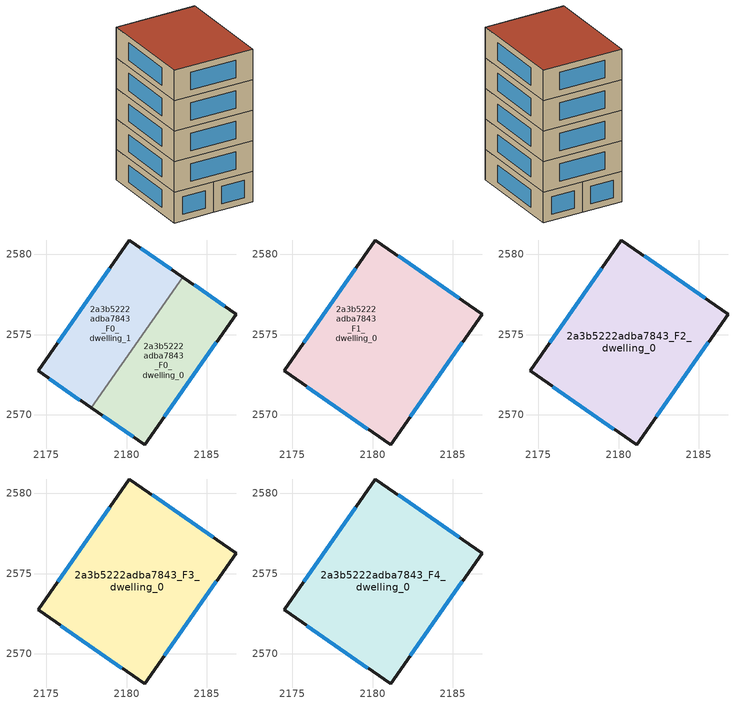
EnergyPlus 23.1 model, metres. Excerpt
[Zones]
2a3b5222adba7843_F0_dwelling_0
 floor ground (EU_floor_Construction): 2186.81,2576.29 2181.13,2568.14 2177.8,2570.44 2183.49,2578.59 z0
 wall outside (EU_wall_Construction): 2177.8,2570.44 2181.13,2568.14 2186.81,2576.29 2183.49,2578.59 z0:3
 wall to 2a3b5222adba7843_F0_dwelling_1 (EU_wall_Construction): 2183.49,2578.59 2177.8,2570.44 z0:3
 window (EU_Window_Construction): 2186.1,2576.78 2184.2,2578.1 / 2182.35,2569.88 2185.6,2574.54 / 2178.52,2569.95 2180.42,2568.63 z0.64:2.36
2a3b5222adba7843_F0_dwelling_1
 floor ground (EU_floor_Construction): 2183.49,2578.59 2177.8,2570.44 2174.48,2572.74 2180.16,2580.89 z0
 wall outside (EU_wall_Construction): 2183.49,2578.59 2180.16,2580.89 2174.48,2572.74 2177.8,2570.44 z0:3
 window (EU_Window_Construction): 2175.19,2572.25 2177.09,2570.93 / 2178.95,2579.15 2175.7,2574.49 / 2182.78,2579.08 2180.88,2580.4 z0.64:2.36
2a3b5222adba7843_F1_dwelling_0
 floor to 2a3b5222adba7843_F0_dwelling_0 (EU_floor_Construction): 2186.81,2576.29 2181.13,2568.14 2177.8,2570.44 2183.49,2578.59 z3
 floor to 2a3b5222adba7843_F0_dwelling_1 (EU_floor_Construction): 2183.49,2578.59 2177.8,2570.44 2174.48,2572.74 2180.16,2580.89 z3
 wall outside (EU_wall_Construction): 2174.48,2572.74 2181.13,2568.14 2186.81,2576.29 2180.16,2580.89 2174.48,2572.74 z3:6
 window (EU_Window_Construction): 2175.9,2571.76 2179.7,2569.12 / 2178.95,2579.15 2175.7,2574.49 / 2185.39,2577.27 2181.59,2579.91 / 2182.35,2569.88 2185.6,2574.54 z3.64:5.36
2a3b5222adba7843_F2_dwelling_0
 floor to 2a3b5222adba7843_F1_dwelling_0 (EU_floor_Construction): 2186.81,2576.29 2181.13,2568.14 2174.48,2572.74 2180.16,2580.89 z6
 wall outside (EU_wall_Construction): 2174.48,2572.74 2181.13,2568.14 2186.81,2576.29 2180.16,2580.89 2174.48,2572.74 z6:9
 window (EU_Window_Construction): 2175.9,2571.76 2179.7,2569.12 / 2178.95,2579.15 2175.7,2574.49 / 2185.39,2577.27 2181.59,2579.91 / 2182.35,2569.88 2185.6,2574.54 z6.64:8.36
2a3b5222adba7843_F3_dwelling_0
 floor to 2a3b5222adba7843_F2_dwelling_0 (EU_floor_Construction): 2186.81,2576.29 2181.13,2568.14 2174.48,2572.74 2180.16,2580.89 z9
 wall outside (EU_wall_Construction): 2174.48,2572.74 2181.13,2568.14 2186.81,2576.29 2180.16,2580.89 2174.48,2572.74 z9:12
 window (EU_Window_Construction): 2175.9,2571.76 2179.7,2569.12 / 2178.95,2579.15 2175.7,2574.49 / 2185.39,2577.27 2181.59,2579.91 / 2182.35,2569.88 2185.6,2574.54 z9.64:11.36
2a3b5222adba7843_F4_dwelling_0
 floor to 2a3b5222adba7843_F3_dwelling_0 (EU_floor_Construction): 2186.81,2576.29 2181.13,2568.14 2174.48,2572.74 2180.16,2580.89 z12
 wall outside (EU_wall_Construction): 2174.48,2572.74 2181.13,2568.14 2186.81,2576.29 2180.16,2580.89 2174.48,2572.74 z12:15
 window (EU_Window_Construction): 2175.9,2571.76 2179.7,2569.12 / 2178.95,2579.15 2175.7,2574.49 / 2185.39,2577.27 2181.59,2579.91 / 2182.35,2569.88 2185.6,2574.54 z12.64:14.36
 roof outside (EU_roof_Construction): 2181.13,2568.14 2186.81,2576.29 2180.16,2580.89 2174.48,2572.74 z15
[Building]
EU S2 Campaign: North Axis=0; Terrain=City; Solar Distribution=FullExterior
[Site:Location]
Yerevan-Zvartnots.Intl.AP: Latitude=40.15; Longitude=44.383; Time Zone=4; Elevation=854
[SizingPeriod:WeatherFileDays]
AnnualSizingPeriod: Begin Month=1; Begin Day of Month=1; End Month=12; End Day of Month=31; Day of Week for Start Day=Monday; Use Weather File Daylight Saving Period=No; Use Weather File Rain and Snow Indicators=No
[MATERIAL]
EU_InternalMass_Material: Roughness=MediumRough; Thickness=0.1; Conductivity=1; Density=1800; Specific Heat=900; Thermal Absorptance=0.9; Solar Absorptance=0.7; Visible Absorptance=0.7
[MATERIAL:NOMASS] Roughness=MediumRough; Thermal Absorptance=0.9; Solar Absorptance=0.7; Visible Absorptance=0.7
Name | Thermal Resistance
EU_wall_NoMass | 1.05043
EU_roof_NoMass | 1.45357
EU_floor_NoMass | 0.478065
[WINDOWMATERIAL:SIMPLEGLAZINGSYSTEM]
EU_Window_SimpleGlazing: UFactor=2.5566; Solar Heat Gain Coefficient=0.75; Visible Transmittance=0.75
[CONSTRUCTION]
EU_wall_Construction: EU_wall_NoMass
EU_roof_Construction: EU_roof_NoMass
EU_floor_Construction: EU_floor_NoMass
EU_Window_Construction: EU_Window_SimpleGlazing
EU_InternalMass_Construction: EU_InternalMass_Material
[ZONE] Type=1; Multiplier=1; Ceiling Height=autocalculate; Floor Area=autocalculate; Part of Total Floor Area=Yes
Name | Volume
2a3b5222adba7843_F0_dwelling_0; 2a3b5222adba7843_F0_dwelling_1 | 120.602
2a3b5222adba7843_F1_dwelling_0 | 241.206
2a3b5222adba7843_F2_dwelling_0; 2a3b5222adba7843_F3_dwelling_0; 2a3b5222adba7843_F4_dwelling_0 | 241.212
[INTERNALMASS] Construction=EU_InternalMass_Construction
Name | Zone or ZoneList | Surface Area
2a3b5222adba7843_F0_dwelling_0_EU_InternalMass | 2a3b5222adba7843_F0_dwelling_0 | 40.2009
2a3b5222adba7843_F0_dwelling_1_EU_InternalMass | 2a3b5222adba7843_F0_dwelling_1 | 40.2009
2a3b5222adba7843_F1_dwelling_0_EU_InternalMass | 2a3b5222adba7843_F1_dwelling_0 | 80.4041
2a3b5222adba7843_F2_dwelling_0_EU_InternalMass | 2a3b5222adba7843_F2_dwelling_0 | 80.4041
2a3b5222adba7843_F3_dwelling_0_EU_InternalMass | 2a3b5222adba7843_F3_dwelling_0 | 80.4041
2a3b5222adba7843_F4_dwelling_0_EU_InternalMass | 2a3b5222adba7843_F4_dwelling_0 | 80.4041
[OTHEREQUIPMENT] Fuel Type=Electricity; Design Level Calculation Method=Watts/Area; Power per Zone Floor Area=1; Fraction Latent=0; Fraction Radiant=0; Fraction Lost=0; Carbon Dioxide Generation Rate=0; EndUse Subcategory=EU_Step8_InternalGains
Name | Zone or ZoneList or Space or SpaceList | Schedule
EU_Step8_InternalGain_2a3b5222adba7843_F0_dwelling_0_f000 | 2a3b5222adba7843_F0_dwelling_0 | EU_Step8_GainSchedule_2a3b5222adba7843_F0_dwelling_0_f000
EU_Step8_InternalGain_2a3b5222adba7843_F0_dwelling_1_f000 | 2a3b5222adba7843_F0_dwelling_1 | EU_Step8_GainSchedule_2a3b5222adba7843_F0_dwelling_1_f000
EU_Step8_InternalGain_2a3b5222adba7843_F1_dwelling_0_f000 | 2a3b5222adba7843_F1_dwelling_0 | EU_Step8_GainSchedule_2a3b5222adba7843_F1_dwelling_0_f000
EU_Step8_InternalGain_2a3b5222adba7843_F2_dwelling_0_f000 | 2a3b5222adba7843_F2_dwelling_0 | EU_Step8_GainSchedule_2a3b5222adba7843_F2_dwelling_0_f000
EU_Step8_InternalGain_2a3b5222adba7843_F3_dwelling_0_f000 | 2a3b5222adba7843_F3_dwelling_0 | EU_Step8_GainSchedule_2a3b5222adba7843_F3_dwelling_0_f000
EU_Step8_InternalGain_2a3b5222adba7843_F4_dwelling_0_f000 | 2a3b5222adba7843_F4_dwelling_0 | EU_Step8_GainSchedule_2a3b5222adba7843_F4_dwelling_0_f000
[ZONEVENTILATION:DESIGNFLOWRATE] Schedule=EU_AlwaysOn; Design Flow Rate Calculation Method=AirChanges/Hour; Air Changes per Hour=0.557805; Ventilation Type=Natural; Fan Pressure Rise=0; Fan Total Efficiency=1; Constant Term Coefficient=1; Temperature Term Coefficient=0; Velocity Term Coefficient=0; Velocity Squared Term Coefficient=0; Minimum Indoor Temperature=-100; Maximum Indoor Temperature=100; Delta Temperature=-100; Minimum Outdoor Temperature=-100; Maximum Outdoor Temperature=100; Maximum Wind Speed=40
Name | Zone or ZoneList or Space or SpaceList
EU_ConstantAir_2a3b5222adba7843_F0_dwelling_0 | 2a3b5222adba7843_F0_dwelling_0
EU_ConstantAir_2a3b5222adba7843_F0_dwelling_1 | 2a3b5222adba7843_F0_dwelling_1
EU_ConstantAir_2a3b5222adba7843_F1_dwelling_0 | 2a3b5222adba7843_F1_dwelling_0
EU_ConstantAir_2a3b5222adba7843_F2_dwelling_0 | 2a3b5222adba7843_F2_dwelling_0
EU_ConstantAir_2a3b5222adba7843_F3_dwelling_0 | 2a3b5222adba7843_F3_dwelling_0
EU_ConstantAir_2a3b5222adba7843_F4_dwelling_0 | 2a3b5222adba7843_F4_dwelling_0
[HVACTEMPLATE:THERMOSTAT] Constant Heating Setpoint=20; Constant Cooling Setpoint=50
EU_HeatOnly_2a3b5222adba7843_F0_dwelling_0; EU_HeatOnly_2a3b5222adba7843_F0_dwelling_1; EU_HeatOnly_2a3b5222adba7843_F1_dwelling_0; EU_HeatOnly_2a3b5222adba7843_F2_dwelling_0; EU_HeatOnly_2a3b5222adba7843_F3_dwelling_0; EU_HeatOnly_2a3b5222adba7843_F4_dwelling_0
[HVACTEMPLATE:ZONE:IDEALLOADSAIRSYSTEM] System Availability Schedule=EU_AlwaysOn; Maximum Heating Supply Air Temperature=50; Minimum Cooling Supply Air Temperature=13; Maximum Heating Supply Air Humidity Ratio=0.0156; Minimum Cooling Supply Air Humidity Ratio=0.0077; Heating Limit=NoLimit; Cooling Limit=NoLimit; Heating Availability Schedule=EU_AlwaysOn; Cooling Availability Schedule=EU_CoolingOff; Dehumidification Control Type=ConstantSensibleHeatRatio; Cooling Sensible Heat Ratio=0.7; Dehumidification Setpoint=60; Humidification Control Type=None; Humidification Setpoint=30; Outdoor Air Method=None; Outdoor Air Flow Rate per Person=0.00944; Outdoor Air Flow Rate per Zone Floor Area=0; Outdoor Air Flow Rate per Zone=0; Demand Controlled Ventilation Type=None; Outdoor Air Economizer Type=NoEconomizer; Heat Recovery Type=None; Sensible Heat Recovery Effectiveness=0.7; Latent Heat Recovery Effectiveness=0.65
Name | Template Thermostat
2a3b5222adba7843_F0_dwelling_0 | EU_HeatOnly_2a3b5222adba7843_F0_dwelling_0
2a3b5222adba7843_F0_dwelling_1 | EU_HeatOnly_2a3b5222adba7843_F0_dwelling_1
2a3b5222adba7843_F1_dwelling_0 | EU_HeatOnly_2a3b5222adba7843_F1_dwelling_0
2a3b5222adba7843_F2_dwelling_0 | EU_HeatOnly_2a3b5222adba7843_F2_dwelling_0
2a3b5222adba7843_F3_dwelling_0 | EU_HeatOnly_2a3b5222adba7843_F3_dwelling_0
2a3b5222adba7843_F4_dwelling_0 | EU_HeatOnly_2a3b5222adba7843_F4_dwelling_0
[SIZING:ZONE] Zone Cooling Design Supply Air Temperature Input Method=SupplyAirTemperature; Zone Cooling Design Supply Air Temperature=13; Zone Heating Design Supply Air Temperature Input Method=SupplyAirTemperature; Zone Heating Design Supply Air Temperature=50; Zone Cooling Design Supply Air Humidity Ratio=0.008; Zone Heating Design Supply Air Humidity Ratio=0.008; Cooling Design Air Flow Method=DesignDay; Cooling Design Air Flow Rate=0; Cooling Minimum Air Flow per Zone Floor Area=0.000762; Cooling Minimum Air Flow=0; Cooling Minimum Air Flow Fraction=0.2; Heating Design Air Flow Method=DesignDay; Heating Design Air Flow Rate=0; Heating Maximum Air Flow per Zone Floor Area=0.002032; Heating Maximum Air Flow=0.141576; Heating Maximum Air Flow Fraction=0.3; Account for Dedicated Outdoor Air System=No; Dedicated Outdoor Air System Control Strategy=NeutralSupplyAir; Dedicated Outdoor Air Low Setpoint Temperature for Design=autosize; Dedicated Outdoor Air High Setpoint Temperature for Design=autosize; Zone Load Sizing Method=Sensible Load Only No Latent Load; Zone Latent Cooling Design Supply Air Humidity Ratio Input Method=HumidityRatioDifference; Zone Cooling Design Supply Air Humidity Ratio Difference=0.005; Zone Latent Heating Design Supply Air Humidity Ratio Input Method=HumidityRatioDifference; Zone Humidification Design Supply Air Humidity Ratio Difference=0.005
2a3b5222adba7843_F0_dwelling_0; 2a3b5222adba7843_F0_dwelling_1; 2a3b5222adba7843_F1_dwelling_0; 2a3b5222adba7843_F2_dwelling_0; 2a3b5222adba7843_F3_dwelling_0; 2a3b5222adba7843_F4_dwelling_0
[SCHEDULE:CONSTANT]
Name | Hourly Value
EU_AlwaysOn | 1
EU_CoolingOff | 0
[SCHEDULE:FILE] Column Number=1; Rows to Skip at Top=0; Number of Hours of Data=8760; Column Separator=Comma; Interpolate to Timestep=No; Minutes per Item=60; Adjust Schedule for Daylight Savings=Yes
Name | File
EU_Step8_GainSchedule_2a3b5222adba7843_F0_dwelling_0_f000 | ../../schedules/2a3b5222adba7843/2a3b5222adba7843_F0_dwelling_0_f000_gain.csv
EU_Step8_GainSchedule_2a3b5222adba7843_F0_dwelling_1_f000 | ../../schedules/2a3b5222adba7843/2a3b5222adba7843_F0_dwelling_1_f000_gain.csv
EU_Step8_GainSchedule_2a3b5222adba7843_F1_dwelling_0_f000 | ../../schedules/2a3b5222adba7843/2a3b5222adba7843_F1_dwelling_0_f000_gain.csv
EU_Step8_GainSchedule_2a3b5222adba7843_F2_dwelling_0_f000 | ../../schedules/2a3b5222adba7843/2a3b5222adba7843_F2_dwelling_0_f000_gain.csv
EU_Step8_GainSchedule_2a3b5222adba7843_F3_dwelling_0_f000 | ../../schedules/2a3b5222adba7843/2a3b5222adba7843_F3_dwelling_0_f000_gain.csv
EU_Step8_GainSchedule_2a3b5222adba7843_F4_dwelling_0_f000 | ../../schedules/2a3b5222adba7843/2a3b5222adba7843_F4_dwelling_0_f000_gain.csv
